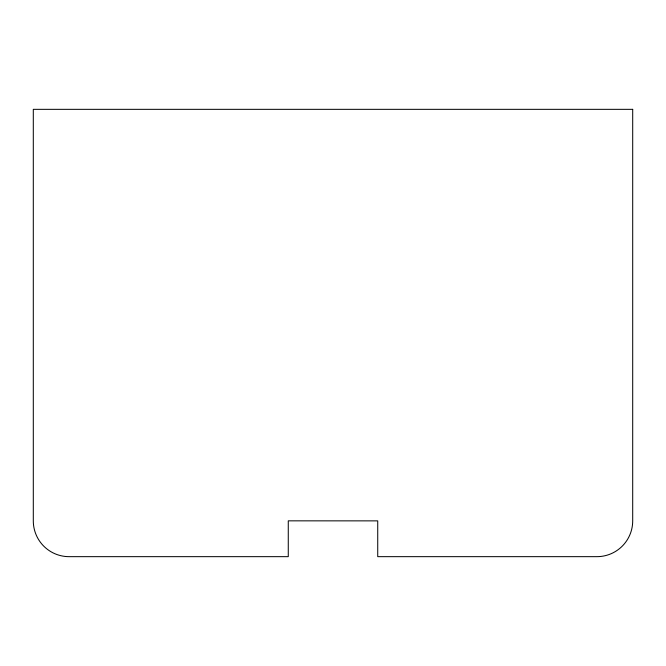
<?xml version="1.0" encoding="UTF-8"?>
<svg xmlns="http://www.w3.org/2000/svg" width="666" height="666" viewBox="0 0 666 666"><rect width="100%" height="100%" fill="white"/><g stroke="black" fill="none" stroke-linecap="round" stroke-linejoin="round"><path stroke-width="1" d="M632.7 109.341L33.3 109.341L33.3 520.87A35.789 35.789 0 0 0 69.089 556.659L288.27 556.659L288.27 520.845L377.73 520.87L377.73 556.659L596.911 556.659A35.789 35.789 0 0 0 632.7 520.87L632.7 109.341"/></g></svg>
